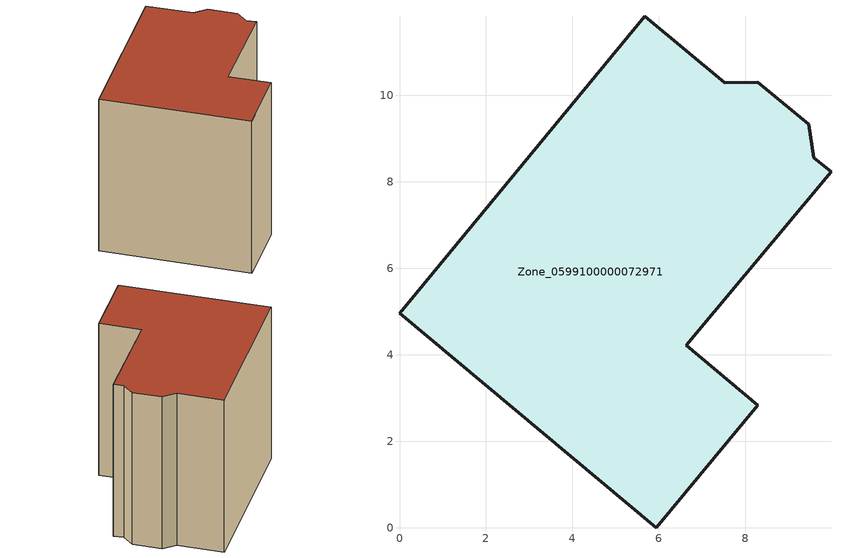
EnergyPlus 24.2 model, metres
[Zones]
Zone_0599100000072971
 floor ground (C_G): 8.29,10.3 9.46,9.33 9.58,8.56 9.98,8.23 6.63,4.22 8.29,2.83 5.94,0 0,4.96 5.67,11.83 7.52,10.29 z0
 wall outside (C_F): 5.94,0 8.29,2.83 6.63,4.22 9.98,8.23 9.58,8.56 9.46,9.33 8.29,10.3 7.52,10.29 5.67,11.83 0,4.96 5.94,0 z0:8.74
 roof outside (C_R): 5.67,11.83 0,4.96 5.94,0 8.29,2.83 6.63,4.22 9.98,8.23 9.58,8.56 9.46,9.33 8.29,10.3 7.52,10.29 z8.74
[BUILDING]
Pand.0599100000072971: North Axis=0; Terrain=City; Loads Convergence Tolerance Value=0.04; Temperature Convergence Tolerance Value=0.4; Solar Distribution=FullExterior; Maximum Number of Warmup Days=25; Minimum Number of Warmup Days=1
[Site:Location]
Rotterdam.The.Hague.AP_ZH_NLD Design_Conditions: Latitude=51.96; Longitude=4.45; Time Zone=1; Elevation=-4.5
[SITE:GROUNDTEMPERATURE:BUILDINGSURFACE]
18, 18, 18, 18, 18, 18, 18, 18, 18, 18, 18, 18
[MATERIAL] Thermal Absorptance=0.9; Solar Absorptance=0.7; Visible Absorptance=0.7
Name | Roughness | Thickness | Conductivity | Density | Specific Heat
G.TC.1946 | MediumSmooth | 0.15 | 1 | 540 | 1210
F.TC.1946 | Rough | 0.3 | 0.857143 | 1920 | 840
R.TC.1946 | MediumRough | 0.2 | 0.909091 | 1500 | 1000
[CONSTRUCTION]
C_G: G.TC.1946
C_F: F.TC.1946
C_R: R.TC.1946
[ZONE]
Zone_0599100000072971: Type=1; Multiplier=1; Ceiling Height=Autocalculate; Volume=Autocalculate; Floor Area=autocalculate; Part of Total Floor Area=Yes
[ZONEINFILTRATION:DESIGNFLOWRATE]
Infil_Zone_0599100000072971: Zone or ZoneList or Space or SpaceList=Zone_0599100000072971; Schedule=AlwaysOn; Design Flow Rate Calculation Method=Flow/Area; Flow Rate per Floor Area=0.003; Constant Term Coefficient=1; Temperature Term Coefficient=0; Velocity Term Coefficient=0; Velocity Squared Term Coefficient=0
[HVACTEMPLATE:ZONE:IDEALLOADSAIRSYSTEM]
Zone_0599100000072971: Maximum Heating Supply Air Temperature=50; Minimum Cooling Supply Air Temperature=13; Maximum Heating Supply Air Humidity Ratio=0.0156; Minimum Cooling Supply Air Humidity Ratio=0.0077; Heating Limit=NoLimit; Cooling Limit=NoLimit; Dehumidification Control Type=ConstantSensibleHeatRatio; Cooling Sensible Heat Ratio=0.7; Dehumidification Setpoint=60; Humidification Control Type=None; Humidification Setpoint=30; Outdoor Air Method=None; Outdoor Air Flow Rate per Person=0.00944; Outdoor Air Flow Rate per Zone Floor Area=0; Outdoor Air Flow Rate per Zone=0; Demand Controlled Ventilation Type=None; Outdoor Air Economizer Type=NoEconomizer; Heat Recovery Type=None; Sensible Heat Recovery Effectiveness=0.7; Latent Heat Recovery Effectiveness=0.65
[ZONECONTROL:THERMOSTAT]
ThermostatControl_Zone_0599100000072971: Zone or ZoneList=Zone_0599100000072971; Control Type Schedule=DualSetpointControlType; Control 1=Thermostat_Zone_0599100000072971; Temperature Difference Between Cutout And Setpoint=0
[THERMOSTATSETPOINT:DUALSETPOINT]
Thermostat_Zone_0599100000072971: Heating Setpoint Temperature Schedule=HeatingSetpoint_Zone_0599100000072971; Cooling Setpoint Temperature Schedule=CoolingSetpoint_Zone_0599100000072971
[SCHEDULE:COMPACT]
HeatingSetpoint_Zone_0599100000072971: Through: 12/31, For: AllDays, Until: 24:00, 21
CoolingSetpoint_Zone_0599100000072971: Through: 12/31, For: AllDays, Until: 24:00, 24
DualSetpointControlType: Through: 12/31, For: AllDays, Until: 24:00, 4
AlwaysOn: Through: 12/31, For: AllDays, Until: 24:00, 1
